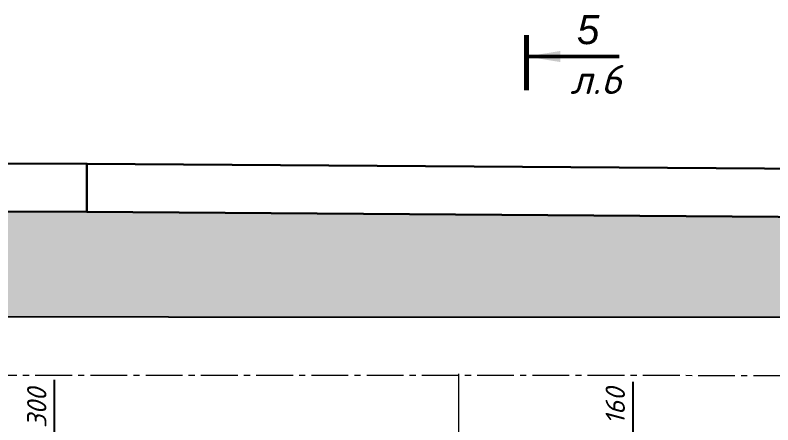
# Model space of a CAD drawing. Header units: millimetres. Extents: x -6419137 to 687965, y -598396 to 179722.
# Drawn here: x 230904 to 238742, y 62934 to 67174 of the extents above; entities that cross this region are included whole.
import ezdxf
from ezdxf.enums import TextEntityAlignment as Align

# ---------------------------------------------------------------- set-up
doc = ezdxf.new("R2010")
doc.units = ezdxf.units.MM
doc.header["$MEASUREMENT"] = 0
doc.linetypes.add('Double Dashed', pattern=[1797.222233, 1325, -211.666656, 63.333344, -197.222233])
doc.linetypes.add('Foul Sewer 20 06 07$0$Foul Sewer 20 06 07$0$Foul Sewer 20 06 07', pattern=[28.575, 19.05, -3.175, 3.175, -3.175])
for name, color, linetype in [('оси', 7, 'Continuous'), ('размеры', 7, 'Continuous'), ('стены наруж', 7, 'Continuous')]:
    doc.layers.add(name, color=color, linetype=linetype)
for name, color, linetype, lineweight in [('оси_Ном._пера__96', 7, 'Continuous', 5), ('разрезы_Ном._пера__100', 7, 'Continuous', 50), ('разрезы_Ном._пера__97', 7, 'Continuous', 20), ('текст_Ном._пера__96', 7, 'Continuous', 5)]:
    doc.layers.add(name, color=color, linetype=linetype, lineweight=lineweight)
doc.styles.get("Standard").update_dxf_attribs({"font": 'isocpeui.ttf'})
doc.styles.add('СГЕНЕРИР_СТИЛЬ_2', font='gost_2_304-81_type.ttf')
doc.styles.add('СГЕНЕРИР_СТИЛЬ_7', font='ariali.ttf')
doc.dimstyles.get("Standard").update_dxf_attribs({"dimtxt": 150, "dimasz": 100, "dimexe": 100, "dimexo": 100, "dimgap": 80, "dimtad": 1, "dimtoh": 1, "dimdec": 0, "dimzin": 0, "dimdsep": 46, "dimtxsty": 'Standard', "dimblk": 'ARCHTICK', "dimblk2": 'ARCHTICK', "dimcen": 0.09, "dimdle": 100, "dimadec": 0, "dimazin": 0, "dimtfac": 1, "dimtdec": 0, "dimtofl": 0, "dimtmove": 0, "dimatfit": 3, "dimfxl": 1, "dimtolj": 1, "dimtzin": 0, "dimarcsym": 0})
doc.dimstyles.new('STEP', dxfattribs={"dimtxt": 200, "dimasz": 150, "dimexe": 80, "dimexo": 80, "dimgap": 80, "dimtad": 1, "dimdec": 0, "dimzin": 0, "dimdsep": 46, "dimtxsty": 'Standard', "dimblk": 'ARCHTICK', "dimcen": 150, "dimdle": 80, "dimadec": 0, "dimazin": 0, "dimtfac": 1, "dimtdec": 0, "dimtofl": 0, "dimtmove": 1, "dimatfit": 3, "dimfxl": 1, "dimtolj": 1, "dimtzin": 0, "dimarcsym": 0})

# ---------------------------------------------------------------- blocks, each defined once
blk = doc.blocks.new('A$C07077E92')
at = {"layer": 'стены наруж', "true_color": 0xcbc8bd}
h = blk.add_hatch(dxfattribs=at)
h.set_pattern_fill('ZIGZAG', color=9)
h.set_pattern_definition([(0, (0, 0), (0.125, 0.125), [0.125, -0.125]), (90, (0.125, 0), (-0.125, 0.125), [0.125, -0.125])])
h.paths.add_polyline_path([(-23.4567, 2.7756), (-23.4822, 2.7755), (-30.0013, 2.7261), (-36.0112, 2.572), (-39.9548, 2.4846), (-43.9878, 1.9186), (-48.0439, 1.4475), (-50.0732, 1.1785), (-50.0728, 1.1757), (-52.0216, 0.9206), (-53.209, -0.3164), (-53.1528, -4.3697), (-53.0896, -6.3654), (-53.0903, -6.5396), (-53.0915, -8.5313), (-52.555, -8.5317), (-52.5685, -10.6687), (-52.6394, -12.5822), (-51.8127, -12.4361), (-51.8074, -0.4409), (-39.9226, 1.2148), (-23.2638, 1.483)])
h.paths.add_polyline_path([(12.5109, 5.0548), (-0.2568, 5.0826), (-12.3337, 5.231), (-14.2686, 5.2602), (-14.4016, 5.2926), (-20.1227, 3.4513), (-22.3999, 2.7817), (-23.4567, 2.7756), (-23.2638, 1.483), (-21.9245, 1.5046), (-14.313, 3.9678), (12.453, 3.955)])
h.paths.add_polyline_path([(33.9124, 4.426), (31.6811, 5.0175), (27.7161, 4.968), (27.7161, 4.9685), (17.7033, 5.0397), (13.7281, 5.0521), (12.5109, 5.0548), (12.453, 3.955), (31.687, 3.9459), (37.4819, 2.3902), (41.8668, -1.7058), (43.9317, -13.5322), (44.3345, -13.5383), (43.3726, -7.5877), (42.7312, -3.6067), (42.4354, -1.4913), (42.1994, -1.0932), (37.8874, 2.9429), (37.7407, 3.0206), (33.8565, 4.1054)])
at = {"layer": 'стены наруж', "lineweight": 30}
for points in [[(13.7281, 5.0521), (17.7033, 5.0397), (17.7035, 5.5397), (13.7283, 5.5521)], [(17.7033, 5.0397), (27.7161, 4.9685), (27.7163, 5.4685), (17.7035, 5.5397)]]:
    blk.add_lwpolyline(points, dxfattribs=at)
at = {"layer": 'стены наруж', "color": 253, "true_color": 0xa3a3a3}
blk.add_lwpolyline([(43.9317, -13.5322), (41.8668, -1.7058), (37.4819, 2.3902), (31.687, 3.9459), (-14.313, 3.9678), (-21.9245, 1.5046), (-39.9226, 1.2148), (-51.8074, -0.4409), (-51.8127, -12.4361)], dxfattribs=at)
blk = doc.blocks.new('_ArchTick')
at = {"color": 0, "linetype": 'ByBlock', "const_width": 0.15}
blk.add_lwpolyline([(-0.5, -0.5), (0.5, 0.5)], dxfattribs=at)
blk = doc.blocks.new('*D283')
at = {"layer": 'Defpoints', "color": 0, "transparency": 16777216}
for p in [(236668.3, 62141.5), (237292, 62141.5), (236966.8, 61981.5)]:
    blk.add_point(p, dxfattribs=at)
at = {"layer": 'размеры', "color": 0, "lineweight": -2, "transparency": 16777216}
for p, q in [((237292, 63379.8), (237292, 62141.5)), ((237292, 61901.5), (237292, 62221.5)), ((236748.3, 62141.5), (237372, 62141.5)), ((237046.8, 61981.5), (237372, 61981.5))]:
    blk.add_line(p, q, dxfattribs=at)
at = {"layer": 'размеры', "color": 0, "lineweight": -2, "transparency": 16777216, "xscale": 150, "yscale": 150, "zscale": 150}
for p, rotation in [((237292, 62141.5), 90), ((237292, 61981.5), 270)]:
    blk.add_blockref('_ArchTick', p, dxfattribs=dict(at, rotation=rotation))
at = {"layer": 'размеры', "color": 0, "transparency": 16777216, "insert": (237112, 63126.7), "char_height": 200, "attachment_point": 5, "rotation": 90}
blk.add_mtext('\\A1;160', dxfattribs=at)
blk = doc.blocks.new('*D321')
at = {"layer": 'Defpoints', "color": 0, "transparency": 16777216}
for p in [(231307.3, 62261.5), (231547.2, 62261.5), (231547.2, 61961.5)]:
    blk.add_point(p, dxfattribs=at)
at = {"layer": 'размеры', "color": 0, "lineweight": -2, "transparency": 16777216}
for p, q in [((231307.3, 63400.2), (231307.3, 62261.5)), ((231307.3, 61881.5), (231307.3, 62341.5)), ((231467.2, 62261.5), (231227.3, 62261.5)), ((231467.2, 61961.5), (231227.3, 61961.5))]:
    blk.add_line(p, q, dxfattribs=at)
at = {"layer": 'размеры', "color": 0, "lineweight": -2, "transparency": 16777216, "xscale": 150, "yscale": 150, "zscale": 150}
for p, rotation in [((231307.3, 62261.5), 90), ((231307.3, 61961.5), 270)]:
    blk.add_blockref('_ArchTick', p, dxfattribs=dict(at, rotation=rotation))
at = {"layer": 'размеры', "color": 0, "transparency": 16777216, "insert": (231127.3, 63107.8), "char_height": 200, "attachment_point": 5, "rotation": 90}
blk.add_mtext('\\A1;300', dxfattribs=at)
blk = doc.blocks.new('Стандартный маркер сетки_17')
at = {"layer": 'оси_Ном._пера__96', "linetype": 'Double Dashed'}
blk.add_line((900, 0), (0, 0), dxfattribs=at)
at = {"layer": 'оси_Ном._пера__96', "style": 'СГЕНЕРИР_СТИЛЬ_2'}
blk.add_attdef('AC_MarkerText_1', text='', height=350, rotation=90, dxfattribs=at).set_placement((21973.1, -122.2), align=Align.BOTTOM_LEFT)
blk = doc.blocks.new('A$C28FD1EF7')
at = {"layer": 'разрезы_Ном._пера__100', "linetype": 'Continuous', "const_width": 50}
blk.add_lwpolyline([(13646, 9026.1), (13646, 8453.5)], dxfattribs=at)
at = {"layer": 'разрезы_Ном._пера__97', "insert": (14400.6, 9079.7), "char_height": 300, "attachment_point": 6, "style": 'СГЕНЕРИР_СТИЛЬ_7'}
blk.add_mtext('5', dxfattribs=at)
at = {"layer": 'разрезы_Ном._пера__100', "linetype": 'Continuous', "lineweight": 9}
blk.add_leader([(13646, 8803.7), (14605.2, 8803.7)], dimstyle='Standard', override={"dimasz": 350, "dimgap": 80, "dimtad": 0}, dxfattribs=at)

msp = doc.modelspace()

# ---------------------------------------------------------------- linework, layer by layer
at = {"layer": 'Defpoints', "color": 200, "linetype": 'Foul Sewer 20 06 07$0$Foul Sewer 20 06 07$0$Foul Sewer 20 06 07', "lineweight": 9, "ltscale": 20}
msp.add_lwpolyline([(176091.5, 60745), (192118.8, 61003.6), (199678.8, 63464.3), (245256, 63442.7)], dxfattribs=at)

# ---------------------------------------------------------------- block references
at = {"linetype": 'Continuous', "xscale": 1000, "yscale": 1000, "zscale": 1000}
msp.add_blockref('A$C07077E92', (213943.3, 60097.1), dxfattribs=at)
at = {"layer": 'оси', "color": 251, "lineweight": 5, "zscale": 1000, "rotation": 270}
msp.add_blockref('Стандартный маркер сетки_17', (235492.3, 63462.9), dxfattribs=at)
at = {"layer": 'разрезы_Ном._пера__100'}
msp.add_blockref('A$C28FD1EF7', (222547.5, 57942.4), dxfattribs=at)

# ---------------------------------------------------------------- texts
at = {"layer": 'текст_Ном._пера__96', "linetype": 'Continuous', "insert": (236912.1, 66508.3), "char_height": 300, "attachment_point": 5}
msp.add_mtext('л.6', dxfattribs=at)

# ---------------------------------------------------------------- dimensions: what is measured, and where the dimension line sits
at = {"layer": 'размеры'}
for base, p1, p2, picture, middle in [((231307.3, 62261.5), (231547.2, 61961.5), (231547.2, 62261.5), '*D321', (231393.4, 63107.8)), ((237292, 62141.5), (236966.8, 61981.5), (236668.3, 62141.5), '*D283', (237218.6, 63126.7))]:
    dim = msp.add_linear_dim(base=base, p1=p1, p2=p2, angle=90, dimstyle='STEP', dxfattribs=at)
    dim.commit()
    dim.dimension.update_dxf_attribs({"geometry": picture, "text_midpoint": middle, "dimtype": 160})

doc.saveas('drawing.dxf')
